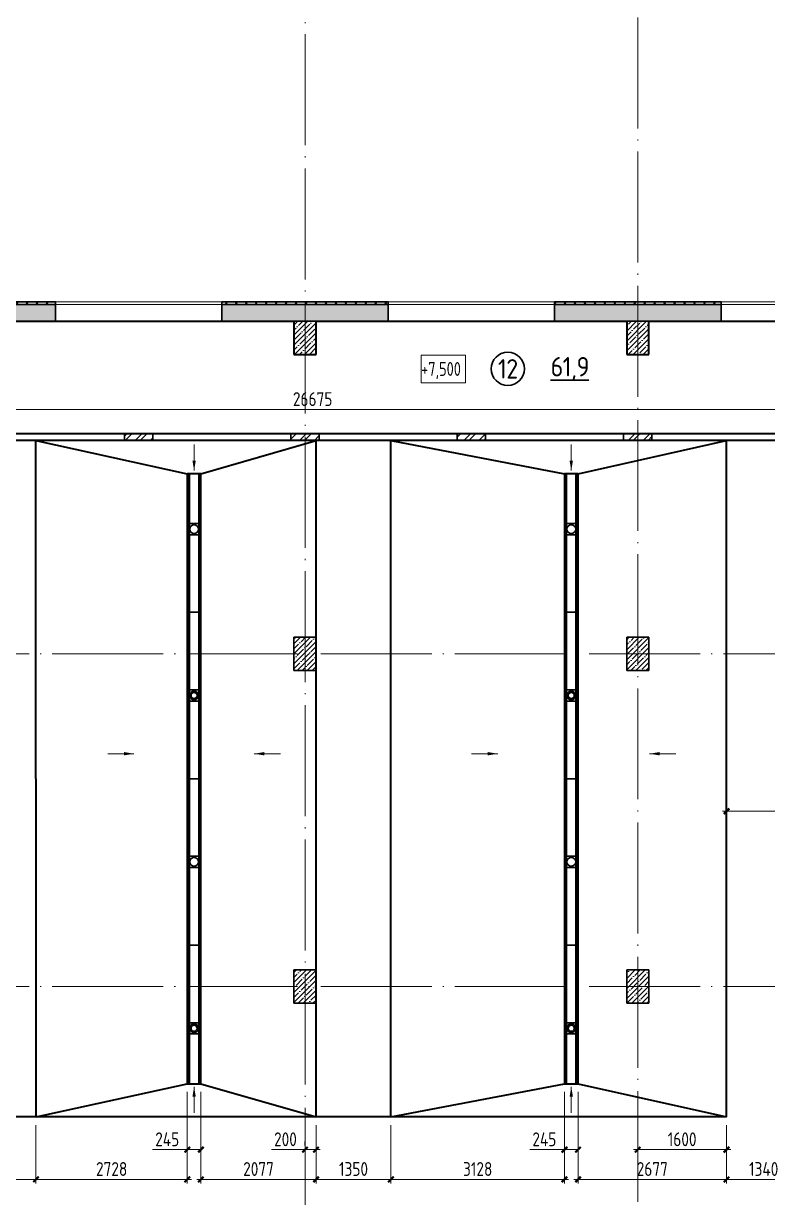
# Model space of a CAD drawing. Extents: x -965262 to 1142518, y -357520 to 71675.
# Drawn here: x 555230 to 568645, y -213158 to -191986 of the extents above; entities that cross this region are included whole.
import ezdxf

# ---------------------------------------------------------------- set-up
doc = ezdxf.new("R2010")
doc.units = 0
doc.header["$LTSCALE"] = 10
doc.linetypes.add('DOTE', pattern=[2.42, 2, -0.2, 0.02, -0.2])
doc.layers.get('0').update_dxf_attribs({"linetype": 'CONTINUOUS', "lineweight": 30})
doc.layers.get('Defpoints').update_dxf_attribs({"linetype": 'CONTINUOUS'})
for name, color, linetype, lineweight in [('DOTE', 7, 'DOTE', 9), ('ВК', 5, 'CONTINUOUS', 30), ('Лотки_трапы_выпуски', 5, 'CONTINUOUS', 30), ('полы', 3, 'CONTINUOUS', 35)]:
    doc.layers.add(name, color=color, linetype=linetype, lineweight=lineweight)
doc.styles.add('GOST 2.304', font='isocpeur.ttf', dxfattribs={"width": 0.75, "height": 250})
doc.styles.add('GOST-2.304_Type-B', font='isocpeur.ttf', dxfattribs={"width": 0.9})
doc.styles.add('ГОСТ 2м', font='isocpeur.ttf', dxfattribs={"width": 0.8, "height": 250})
doc.dimstyles.new('ГОСТ 2м', dxfattribs={"dimtxt": 250, "dimasz": 100, "dimexe": 75, "dimexo": 150, "dimgap": 62.5, "dimtad": 1, "dimdec": 0, "dimtxsty": 'ГОСТ 2м', "dimblk": 'ARCHTICK', "dimcen": 150, "dimdle": 75, "dimclrd": 256, "dimclre": 256, "dimclrt": 256, "dimadec": 0, "dimazin": 0, "dimtfac": 1, "dimtdec": 0, "dimtmove": 0, "dimatfit": 3, "dimldrblk": 'OBLIQUE', "dimfxl": 1, "dimlwd": 15, "dimlwe": 15, "dimarcsym": 0})
pattern_1 = [(45, (487763.99, -212475.13), (-89.80256, 89.80256), []), (45, (487853.79, -212475.13), (-89.80256, 89.80256), [158.75, -31.75, 0, -31.75])]
pattern_2 = [(135, (487763.99, -212475.13), (-89.80256, -89.80256), []), (225, (487763.99, -212475.13), (89.80256, -89.80256), [])]

# ---------------------------------------------------------------- blocks, each defined once
blk = doc.blocks.new('_ArchTick')
at = {"color": 0, "linetype": 'ByBlock', "lineweight": 0, "const_width": 0.4}
blk.add_lwpolyline([(-0.5, -0.5), (0.5, 0.5)], dxfattribs=at)
blk = doc.blocks.new('*D2016')
at = {"lineweight": 15, "transparency": 16777216}
for p, q in [((560306, -212295), (559701, -212295)), ((560306, -212145), (560306, -212220)), ((560581, -212295), (560306, -212295)), ((560506, -212145), (560506, -212220))]:
    blk.add_line(p, q, dxfattribs=at)
at = {"layer": 'Defpoints', "color": 0, "lineweight": 15, "transparency": 16777216}
for p in [(560306, -212295), (560306, -212295), (560506, -212295)]:
    blk.add_point(p, dxfattribs=at)
at = {"lineweight": 15, "transparency": 16777216, "xscale": 100, "yscale": 100, "zscale": 100, "rotation": 180}
blk.add_blockref('_ArchTick', (560306, -212295), dxfattribs=at)
at = {"lineweight": 15, "transparency": 16777216, "xscale": 100, "yscale": 100, "zscale": 100}
blk.add_blockref('_ArchTick', (560506, -212295), dxfattribs=at)
at = {"lineweight": 15, "transparency": 16777216, "insert": (559954, -212108), "char_height": 250, "attachment_point": 5, "style": 'ГОСТ 2м'}
blk.add_mtext('200', dxfattribs=at)
blk = doc.blocks.new('_Oblique')
at = {"color": 0, "linetype": 'ByBlock', "lineweight": -2}
blk.add_line((-0.5, -0.5), (0.5, 0.5), dxfattribs=at)
blk = doc.blocks.new('*D2017')
at = {"lineweight": 15, "transparency": 16777216}
for p, q in [((567906, -211855), (567906, -212370)), ((567981, -212295), (566231, -212295)), ((566306, -212145), (566306, -212220))]:
    blk.add_line(p, q, dxfattribs=at)
at = {"layer": 'Defpoints', "color": 0, "lineweight": 15, "transparency": 16777216}
for p in [(567906, -211705), (566306, -212295), (566306, -212295)]:
    blk.add_point(p, dxfattribs=at)
at = {"lineweight": 15, "transparency": 16777216, "xscale": 100, "yscale": 100, "zscale": 100, "rotation": 180}
blk.add_blockref('_ArchTick', (566306, -212295), dxfattribs=at)
at = {"lineweight": 15, "transparency": 16777216, "xscale": 100, "yscale": 100, "zscale": 100}
blk.add_blockref('_ArchTick', (567906, -212295), dxfattribs=at)
at = {"lineweight": 15, "transparency": 16777216, "insert": (567106, -212108), "char_height": 250, "attachment_point": 5, "style": 'ГОСТ 2м'}
blk.add_mtext('1600', dxfattribs=at)
blk = doc.blocks.new('*D2018')
at = {"lineweight": 15, "transparency": 16777216}
for p, q in [((567831, -206193), (572181, -206193)), ((567906, -206043), (567906, -206118)), ((572106, -206043), (572106, -206118))]:
    blk.add_line(p, q, dxfattribs=at)
at = {"layer": 'Defpoints', "color": 0, "lineweight": 15, "transparency": 16777216}
for p in [(567906, -206193), (572106, -206193), (572106, -206193)]:
    blk.add_point(p, dxfattribs=at)
at = {"lineweight": 15, "transparency": 16777216, "xscale": 100, "yscale": 100, "zscale": 100, "rotation": 180}
blk.add_blockref('_ArchTick', (567906, -206193), dxfattribs=at)
at = {"lineweight": 15, "transparency": 16777216, "xscale": 100, "yscale": 100, "zscale": 100}
blk.add_blockref('_ArchTick', (572106, -206193), dxfattribs=at)
at = {"lineweight": 15, "transparency": 16777216, "insert": (570006, -206005), "char_height": 250, "attachment_point": 5, "style": 'ГОСТ 2м'}
blk.add_mtext('4200', dxfattribs=at)
blk = doc.blocks.new('*D2028')
at = {"lineweight": 15, "transparency": 16777216}
for p, q in [((554106, -211855), (554106, -212907)), ((555456, -211855), (555456, -212907)), ((554031, -212832), (555531, -212832))]:
    blk.add_line(p, q, dxfattribs=at)
at = {"layer": 'Defpoints', "color": 0, "lineweight": 15, "transparency": 16777216}
for p in [(554106, -211705, 1451), (555456, -211705, 1451), (555456, -212832)]:
    blk.add_point(p, dxfattribs=at)
at = {"lineweight": 15, "transparency": 16777216, "xscale": 100, "yscale": 100, "zscale": 100, "rotation": 180}
blk.add_blockref('_ArchTick', (554106, -212832), dxfattribs=at)
at = {"lineweight": 15, "transparency": 16777216, "xscale": 100, "yscale": 100, "zscale": 100}
blk.add_blockref('_ArchTick', (555456, -212832), dxfattribs=at)
at = {"lineweight": 15, "transparency": 16777216, "insert": (554781, -212644), "char_height": 250, "attachment_point": 5, "style": 'ГОСТ 2м'}
blk.add_mtext('1350', dxfattribs=at)
blk = doc.blocks.new('*D2029')
at = {"lineweight": 15, "transparency": 16777216}
for p, q in [((558184, -211255), (558184, -212907)), ((555456, -211855), (555456, -212907)), ((555381, -212832), (558259, -212832))]:
    blk.add_line(p, q, dxfattribs=at)
at = {"layer": 'Defpoints', "color": 0, "lineweight": 15, "transparency": 16777216}
for p in [(558184, -211105, -30), (555456, -211705, 1451), (558184, -212832)]:
    blk.add_point(p, dxfattribs=at)
at = {"lineweight": 15, "transparency": 16777216, "xscale": 100, "yscale": 100, "zscale": 100, "rotation": 180}
blk.add_blockref('_ArchTick', (555456, -212832), dxfattribs=at)
at = {"lineweight": 15, "transparency": 16777216, "xscale": 100, "yscale": 100, "zscale": 100}
blk.add_blockref('_ArchTick', (558184, -212832), dxfattribs=at)
at = {"lineweight": 15, "transparency": 16777216, "insert": (556820, -212644), "char_height": 250, "attachment_point": 5, "style": 'ГОСТ 2м'}
blk.add_mtext('2728', dxfattribs=at)
blk = doc.blocks.new('*D2030')
at = {"lineweight": 15, "transparency": 16777216}
for p, q in [((558184, -211255), (558184, -212370)), ((558429, -211255), (558429, -212370)), ((558184, -212295), (557559, -212295)), ((558429, -212295), (558109, -212295))]:
    blk.add_line(p, q, dxfattribs=at)
at = {"layer": 'Defpoints', "color": 0, "lineweight": 15, "transparency": 16777216}
for p in [(558184, -211105, -30), (558429, -211105, -30), (558429, -212295)]:
    blk.add_point(p, dxfattribs=at)
at = {"lineweight": 15, "transparency": 16777216, "xscale": 100, "yscale": 100, "zscale": 100, "rotation": 180}
blk.add_blockref('_ArchTick', (558184, -212295), dxfattribs=at)
at = {"lineweight": 15, "transparency": 16777216, "xscale": 100, "yscale": 100, "zscale": 100}
blk.add_blockref('_ArchTick', (558429, -212295), dxfattribs=at)
at = {"lineweight": 15, "transparency": 16777216, "insert": (557822, -212108), "char_height": 250, "attachment_point": 5, "style": 'ГОСТ 2м'}
blk.add_mtext('245', dxfattribs=at)
blk = doc.blocks.new('*D2031')
at = {"lineweight": 15, "transparency": 16777216}
for p, q in [((558429, -211255), (558429, -212907)), ((560506, -211855), (560506, -212907)), ((558354, -212832), (560581, -212832))]:
    blk.add_line(p, q, dxfattribs=at)
at = {"layer": 'Defpoints', "color": 0, "lineweight": 15, "transparency": 16777216}
for p in [(558429, -211105, -30), (560506, -211705, 1451), (560506, -212832)]:
    blk.add_point(p, dxfattribs=at)
at = {"lineweight": 15, "transparency": 16777216, "xscale": 100, "yscale": 100, "zscale": 100, "rotation": 180}
blk.add_blockref('_ArchTick', (558429, -212832), dxfattribs=at)
at = {"lineweight": 15, "transparency": 16777216, "xscale": 100, "yscale": 100, "zscale": 100}
blk.add_blockref('_ArchTick', (560506, -212832), dxfattribs=at)
at = {"lineweight": 15, "transparency": 16777216, "insert": (559468, -212644), "char_height": 250, "attachment_point": 5, "style": 'ГОСТ 2м'}
blk.add_mtext('2077', dxfattribs=at)
blk = doc.blocks.new('*D2032')
at = {"lineweight": 15, "transparency": 16777216}
for p, q in [((560506, -211855), (560506, -212907)), ((561856, -211855), (561856, -212907)), ((560431, -212832), (561931, -212832))]:
    blk.add_line(p, q, dxfattribs=at)
at = {"layer": 'Defpoints', "color": 0, "lineweight": 15, "transparency": 16777216}
for p in [(560506, -211705, 1451), (561856, -211705, 1451), (561856, -212832)]:
    blk.add_point(p, dxfattribs=at)
at = {"lineweight": 15, "transparency": 16777216, "xscale": 100, "yscale": 100, "zscale": 100, "rotation": 180}
blk.add_blockref('_ArchTick', (560506, -212832), dxfattribs=at)
at = {"lineweight": 15, "transparency": 16777216, "xscale": 100, "yscale": 100, "zscale": 100}
blk.add_blockref('_ArchTick', (561856, -212832), dxfattribs=at)
at = {"lineweight": 15, "transparency": 16777216, "insert": (561181, -212644), "char_height": 250, "attachment_point": 5, "style": 'ГОСТ 2м'}
blk.add_mtext('1350', dxfattribs=at)
blk = doc.blocks.new('*D2033')
at = {"lineweight": 15, "transparency": 16777216}
for p, q in [((564984, -211255), (564984, -212907)), ((561856, -211855), (561856, -212907)), ((561781, -212832), (565059, -212832))]:
    blk.add_line(p, q, dxfattribs=at)
at = {"layer": 'Defpoints', "color": 0, "lineweight": 15, "transparency": 16777216}
for p in [(564984, -211105, -30), (561856, -211705, 1451), (564984, -212832)]:
    blk.add_point(p, dxfattribs=at)
at = {"lineweight": 15, "transparency": 16777216, "xscale": 100, "yscale": 100, "zscale": 100, "rotation": 180}
blk.add_blockref('_ArchTick', (561856, -212832), dxfattribs=at)
at = {"lineweight": 15, "transparency": 16777216, "xscale": 100, "yscale": 100, "zscale": 100}
blk.add_blockref('_ArchTick', (564984, -212832), dxfattribs=at)
at = {"lineweight": 15, "transparency": 16777216, "insert": (563420, -212644), "char_height": 250, "attachment_point": 5, "style": 'ГОСТ 2м'}
blk.add_mtext('3128', dxfattribs=at)
blk = doc.blocks.new('*D2034')
at = {"lineweight": 15, "transparency": 16777216}
for p, q in [((564984, -211255), (564984, -212370)), ((565229, -211255), (565229, -212370)), ((564984, -212295), (564359, -212295)), ((565229, -212295), (564909, -212295))]:
    blk.add_line(p, q, dxfattribs=at)
at = {"layer": 'Defpoints', "color": 0, "lineweight": 15, "transparency": 16777216}
for p in [(564984, -211105, -30), (565229, -211105, -30), (565229, -212295)]:
    blk.add_point(p, dxfattribs=at)
at = {"lineweight": 15, "transparency": 16777216, "xscale": 100, "yscale": 100, "zscale": 100, "rotation": 180}
blk.add_blockref('_ArchTick', (564984, -212295), dxfattribs=at)
at = {"lineweight": 15, "transparency": 16777216, "xscale": 100, "yscale": 100, "zscale": 100}
blk.add_blockref('_ArchTick', (565229, -212295), dxfattribs=at)
at = {"lineweight": 15, "transparency": 16777216, "insert": (564622, -212108), "char_height": 250, "attachment_point": 5, "style": 'ГОСТ 2м'}
blk.add_mtext('245', dxfattribs=at)
blk = doc.blocks.new('*D2035')
at = {"lineweight": 15, "transparency": 16777216}
for p, q in [((565229, -211255), (565229, -212907)), ((567906, -211855), (567906, -212907)), ((565154, -212832), (567981, -212832))]:
    blk.add_line(p, q, dxfattribs=at)
at = {"layer": 'Defpoints', "color": 0, "lineweight": 15, "transparency": 16777216}
for p in [(565229, -211105, -30), (567906, -211705, 1451), (567906, -212832)]:
    blk.add_point(p, dxfattribs=at)
at = {"lineweight": 15, "transparency": 16777216, "xscale": 100, "yscale": 100, "zscale": 100, "rotation": 180}
blk.add_blockref('_ArchTick', (565229, -212832), dxfattribs=at)
at = {"lineweight": 15, "transparency": 16777216, "xscale": 100, "yscale": 100, "zscale": 100}
blk.add_blockref('_ArchTick', (567906, -212832), dxfattribs=at)
at = {"lineweight": 15, "transparency": 16777216, "insert": (566568, -212644), "char_height": 250, "attachment_point": 5, "style": 'ГОСТ 2м'}
blk.add_mtext('2677', dxfattribs=at)
blk = doc.blocks.new('*D2036')
at = {"lineweight": 15, "transparency": 16777216}
for p, q in [((567906, -211855), (567906, -212907)), ((569246, -212845), (569246, -212757)), ((567831, -212832), (569321, -212832))]:
    blk.add_line(p, q, dxfattribs=at)
at = {"layer": 'Defpoints', "color": 0, "lineweight": 15, "transparency": 16777216}
for p in [(567906, -211705, 1451), (569246, -212832), (569246, -212995, 1451)]:
    blk.add_point(p, dxfattribs=at)
at = {"lineweight": 15, "transparency": 16777216, "xscale": 100, "yscale": 100, "zscale": 100, "rotation": 180}
blk.add_blockref('_ArchTick', (567906, -212832), dxfattribs=at)
at = {"lineweight": 15, "transparency": 16777216, "xscale": 100, "yscale": 100, "zscale": 100}
blk.add_blockref('_ArchTick', (569246, -212832), dxfattribs=at)
at = {"lineweight": 15, "transparency": 16777216, "insert": (568576, -212644), "char_height": 250, "attachment_point": 5, "style": 'ГОСТ 2м'}
blk.add_mtext('1340', dxfattribs=at)
blk = doc.blocks.new('*D2043')
at = {"lineweight": 15, "transparency": 16777216}
for p, q in [((547106, -197505), (547106, -199022)), ((573781, -197506), (573781, -199022)), ((547031, -198947), (573856, -198947))]:
    blk.add_line(p, q, dxfattribs=at)
at = {"layer": 'Defpoints', "color": 0, "lineweight": 15, "transparency": 16777216}
for p in [(547106, -197355, 1451), (573781, -197356, 1421), (573781, -198947)]:
    blk.add_point(p, dxfattribs=at)
at = {"lineweight": 15, "transparency": 16777216, "xscale": 100, "yscale": 100, "zscale": 100, "rotation": 180}
blk.add_blockref('_ArchTick', (547106, -198947), dxfattribs=at)
at = {"lineweight": 15, "transparency": 16777216, "xscale": 100, "yscale": 100, "zscale": 100}
blk.add_blockref('_ArchTick', (573781, -198947), dxfattribs=at)
at = {"lineweight": 15, "transparency": 16777216, "insert": (560444, -198760), "char_height": 250, "attachment_point": 5, "style": 'ГОСТ 2м'}
blk.add_mtext('26675', dxfattribs=at)

msp = doc.modelspace()

# ---------------------------------------------------------------- hatches: boundary and pattern name
at = {"lineweight": 15}
h = msp.add_hatch(dxfattribs=at)
h.set_pattern_fill('ANSI35', scale=40)
h.set_pattern_definition([(45, (574911.69, -197185.92), (-179.6051, 179.6051), []), (45, (575091.3, -197185.92), (-179.6051, 179.6051), [317.5, -63.5, 0, -63.5])])
h.paths.add_polyline_path([(576255.6, -197055.1), (573806.7, -197055.1), (573806.7, -197355.1), (576255.6, -197355.1)])
h.paths.add_polyline_path([(549806.7, -197055.1), (546806.7, -197055.1), (546806.7, -197355.1), (549806.7, -197355.1)])
h.paths.add_polyline_path([(555806.7, -197055.1), (552806.7, -197055.1), (552806.7, -197355.1), (555806.7, -197355.1)])
h.paths.add_polyline_path([(561806.7, -197055.1), (558806.7, -197055.1), (558806.7, -197355.1), (561806.7, -197355.1)])
h.paths.add_polyline_path([(567806.7, -197055.1), (564806.7, -197055.1), (564806.7, -197355.1), (567806.7, -197355.1)])
h.paths.add_polyline_path([(576255.6, -197055.1), (570806.7, -197055.1), (570806.7, -197355.1), (576255.6, -197355.1)])
h.paths.add_polyline_path([(578306.5, -197055.1), (577455.6, -197055.1), (577455.6, -197355.1), (578306.5, -197355.1)])
h.paths.add_polyline_path([(578306.5, -221455.1), (578306.5, -221355.1), (578006.5, -221355.1), (578006.5, -221355.1), (577606.5, -221355.1), (576806.5, -221355.1), (576806.5, -221655.1), (578306.5, -221655.1)])
h.paths.add_polyline_path([(573806.5, -221355.1), (573806.5, -221705.1), (570806.5, -221705.1), (570806.5, -221355.1)])
h.paths.add_polyline_path([(567806.5, -221355.1), (566506.5, -221355.1), (566506.5, -221355.1), (566106.5, -221355.1), (564806.5, -221355.1), (564806.5, -221655.1), (567806.5, -221655.1)])
h.paths.add_polyline_path([(561806.5, -221355.1), (560506.5, -221355.1), (560506.5, -221355.1), (560106.5, -221355.1), (558806.5, -221355.1), (558806.5, -221655.1), (561806.5, -221655.1)])
h.paths.add_polyline_path([(555806.5, -221355.1), (554506.5, -221355.1), (554506.5, -221355.1), (554106.5, -221355.1), (552806.5, -221355.1), (552806.5, -221655.1), (555806.5, -221655.1)])
h.paths.add_polyline_path([(549806.5, -221355.1), (548506.5, -221355.1), (548506.5, -221355.1), (548106.5, -221355.1), (546806.5, -221355.1), (546806.5, -221655.1), (549806.5, -221655.1)])
h.paths.add_polyline_path([(543806.5, -221355.1), (543006.5, -221355.1), (543006.5, -221355.1), (542606.5, -221355.1), (542306.5, -221539), (542306.5, -221655.1), (543806.5, -221655.1)])
h.paths.add_polyline_path([(542606.5, -211005.1), (542306.5, -211005.1), (542306.5, -211930.1), (542606.5, -211930.1), (542606.5, -211930.1)])
h.paths.add_polyline_path([(542606.5, -208155.1), (542306.5, -208155.1), (542306.5, -209805.1), (542606.5, -209805.1)])
h.paths.add_polyline_path([(542606.5, -206955.1), (542256.5, -206955.1), (542256.5, -205305.1), (542606.5, -205305.1)])
h.paths.add_polyline_path([(542606.5, -202455.1), (542306.5, -202455.1), (542306.5, -204105.1), (542606.5, -204105.1)])
h.paths.add_polyline_path([(542606.5, -199605.1), (542306.5, -199605.1), (542306.5, -201255.1), (542606.5, -201255.1)])
h.paths.add_polyline_path([(542306.5, -206955.1), (542256.5, -206955.1), (542256.5, -205305.1), (542306.5, -205305.1)])
h.paths.add_polyline_path([(542606.5, -221355.1), (542306.5, -221539), (542306.5, -219854.9), (542606.5, -219854.9)])
h.paths.add_polyline_path([(542306.5, -216854.9), (542306.5, -214930.1), (542606.5, -214930.1), (542606.5, -216854.9)])
h.paths.add_polyline_path([(542306.5, -198405.1), (542306.5, -197055.1), (543806.7, -197055.1), (543806.7, -197355.1), (542606.5, -197356), (542606.5, -198405.1)])
h.paths.add_polyline_path([(570806.5, -221655.1), (573806.5, -221655.1), (573806.5, -221705.1), (570806.5, -221705.1)])
h = msp.add_hatch(dxfattribs=at)
h.set_pattern_fill('ANSI37', scale=40, angle=90)
h.set_pattern_definition(pattern_2)
h.paths.add_polyline_path([(552806.7, -197005.1), (552806.7, -197055.1), (555806.7, -197055.1), (555806.7, -197005.1)])
h = msp.add_hatch(dxfattribs=at)
h.set_pattern_fill('ANSI37', scale=40, angle=90)
h.set_pattern_definition(pattern_2)
h.paths.add_polyline_path([(558806.7, -197005.1), (558806.7, -197055.1), (561806.7, -197055.1), (561806.7, -197005.1)])
h = msp.add_hatch(dxfattribs=at)
h.set_pattern_fill('ANSI37', scale=40, angle=90)
h.set_pattern_definition(pattern_2)
h.paths.add_polyline_path([(567806.7, -197055.1), (567806.7, -197005.1), (564806.7, -197005.1), (564806.7, -197055.1)])
h = msp.add_hatch(dxfattribs=at)
h.set_pattern_fill('ANSI32', scale=20)
h.set_pattern_definition([(45, (1288949.53, -215134.9), (-134.70384, 134.70384), []), (45, (1289039.33, -215134.9), (-134.70384, 134.70384), [])])
h.paths.add_polyline_path([(548506.5, -211145.1), (547106, -211145.1), (547106, -211015.1), (546986, -211015.1), (546986, -211145.1), (542606.5, -211145.1), (542606.5, -211265.1), (548256.5, -211265.1), (548256.5, -211525.1), (548506.5, -211525.1)], flags=17)
h.paths.add_polyline_path([(548506.5, -211145.1), (547106.5, -211145.1), (547106.5, -211015.1), (546986.5, -211015.1), (546986.5, -211145.1), (542606.5, -211145.1), (542606.5, -211265.1), (548256.5, -211265.1), (548256.5, -211525.1), (548506.5, -211525.1)], flags=16)
h.paths.add_polyline_path([(569496.5, -207755.1), (569366.5, -207755.1), (569366.5, -207885.1), (569496.5, -207885.1)], flags=17)
h.paths.add_polyline_path([(569496.5, -207755.1), (569366.5, -207755.1), (569366.5, -207885.1), (569496.5, -207885.1)], flags=16)
h.paths.add_polyline_path([(573826.5, -218835.1), (573706.5, -218835.1), (573706.5, -219125.1), (573826.5, -219125.1)], flags=17)
h.paths.add_polyline_path([(543006.5, -203175.1), (543006.5, -203055.1), (545556, -203055.2), (545556, -203175.1), (545426, -203175.1), (545426, -204225.1), (545306, -204225.1), (545306.1, -203175.1), (543006.5, -203175.1)])
h.paths.add_polyline_path([(546986, -203305.2), (546986, -203175.1), (546466, -203175.1), (546466, -203055.1), (546986, -203055.1), (546986, -199255.1), (547106, -199257.7), (547106, -199385.1), (547236, -199385.1), (547236, -199505.1), (547106, -199505.1), (547106, -203305.2), (546986, -203305.2)])
h.paths.add_polyline_path([(546986, -204225.1), (546986, -203845.2), (547106, -203845.2), (547106, -204225.1)])
h.paths.add_polyline_path([(546986, -205514.9), (546986, -205135.1), (547106, -205135.1), (547106, -205514.9), (546986, -205514.9)])
h.paths.add_polyline_path([(542606.5, -206305.1), (542606.5, -206185.2), (545306, -206185.2), (545306, -205135.1), (545426, -205135.1), (545426, -206185), (545556, -206185.1), (545556, -206305.1), (542606.5, -206305.1)])
h.paths.add_polyline_path([(546986.1, -206435.1), (546986, -206305.1), (546466.3, -206305.1), (546466.3, -206185.1), (546986, -206185.1), (546986, -206054.9), (547106, -206054.9), (547106, -206435.1), (546986, -206435.1)])
h.paths.add_polyline_path([(546856, -208915), (546856, -208535), (547106, -208535), (547106, -208915)])
h.paths.add_polyline_path([(542606.5, -211265.1), (542606.5, -211145.1), (546986.9, -211145.1), (546986.9, -211015.1), (547106, -211014.8), (547107, -211145.1), (548506.5, -211145.1), (548506.5, -211525.1), (548256.5, -211525.1), (548256.5, -211265.1), (542606.5, -211265.1)])
h.paths.add_polyline_path([(543006, -215255.1), (543006.5, -215135.1), (548106.5, -215135.1), (548106.5, -215255.1), (543006.5, -215255.1)])
h.paths.add_polyline_path([(548256.5, -215055.1), (548256.5, -214535.1), (548506.5, -214535.1), (548506.5, -215055.1)])
h.paths.add_polyline_path([(546986, -198055.1), (546986, -197355.1), (547106, -197355.1), (547106, -198055.1)])
h.paths.add_polyline_path([(548146, -199505.1), (548146, -199385.1), (548561.5, -199385.1), (548561.5, -199505.1)])
h.paths.add_polyline_path([(551051.5, -199505.1), (551051.5, -199385.1), (551558.9, -199385.1), (551561.4, -199505.1)])
h.paths.add_polyline_path([(554051.5, -199505.1), (554051.5, -199385.1), (554561.4, -199385.1), (554561.4, -199505.1)])
h.paths.add_polyline_path([(557051.5, -199505.1), (557051.5, -199385.1), (557561.4, -199385.1), (557561.4, -199505.1)])
h.paths.add_polyline_path([(560051.5, -199505.1), (560051.5, -199385.1), (560561.4, -199385.1), (560561.4, -199505.1)])
h.paths.add_polyline_path([(563051.5, -199505.1), (563051.5, -199385.1), (563561.4, -199385.1), (563561.4, -199505.1)])
h.paths.add_polyline_path([(566051.5, -199505.1), (566051.5, -199385.1), (566561.4, -199385.1), (566561.4, -199505.1)])
h.paths.add_polyline_path([(569116.5, -199505.1), (569116.5, -199385.1), (569496.5, -199385.1), (569496.5, -199505.1), (569366.5, -199505.1), (569366.5, -199765.1), (569246.5, -199765.1), (569246.5, -199505.1)])
h.paths.add_polyline_path([(572051.5, -199505.1), (572051.5, -199385.1), (572561.4, -199385.1), (572561.4, -199505.1)])
h.paths.add_polyline_path([(575116.5, -199505.1), (575116.5, -199385.1), (578306.5, -199385.1), (578306.5, -199505.1)])
h.paths.add_polyline_path([(569246.5, -202260.1), (569246.5, -201880.1), (569496.5, -201880.1), (569496.5, -202260.1)])
h.paths.add_polyline_path([(569246.5, -204755.1), (569246.5, -204375.1), (569496.5, -204375.1), (569496.5, -204755.1)])
h.paths.add_polyline_path([(569246.5, -208135.1), (569246.5, -207755.1), (569496.5, -207755.1), (569496.5, -208005.1), (569366.5, -208005.1), (569366.5, -208135.1)])
h.paths.add_polyline_path([(570546.5, -208005.1), (570546.5, -207885.1), (570926.5, -207885.1), (570926.5, -208005.1)])
h.paths.add_polyline_path([(571976.5, -208005.1), (571976.5, -207885.1), (572226.5, -207885.1), (572226.5, -209055.1), (572106.5, -209055.1), (572106.5, -208005.1)])
h.paths.add_polyline_path([(572506.5, -209655.1), (572506.5, -209535.1), (577606.5, -209535.1), (577606.5, -209655.1)])
h.paths.add_polyline_path([(578006.5, -209655.1), (578006.5, -209535.1), (578306.5, -209535.1), (578306.5, -209655.1)])
h.paths.add_polyline_path([(571976.5, -212995.1), (571976.5, -212875.1), (572106.5, -212875.1), (572106.5, -211720.1), (572226.5, -211720.1), (572226.5, -212875.1), (578306.5, -212875.1), (578306.5, -212995.1)])
h.paths.add_polyline_path([(572106.5, -210810.1), (572106.5, -209655.1), (572226.5, -209655.1), (572226.5, -210810.1)])
h.paths.add_polyline_path([(569246.5, -210630.1), (569246.5, -210250.1), (569496.5, -210250.1), (569496.5, -210630.1)])
h.paths.add_polyline_path([(569246.5, -212995.1), (569246.5, -212745.1), (569366.5, -212745.1), (569366.5, -212875.1), (571066.5, -212875.1), (571066.5, -212995.1)])
h.paths.add_polyline_path([(578006.5, -215175.1), (578006.5, -215055.1), (578306.5, -215055.1), (578306.5, -215175.1), (578006.5, -215175.1)])
h.paths.add_polyline_path([(578006.5, -215655.1), (578006.5, -215535.1), (578306.5, -215535.1), (578306.5, -215655.1), (578006.5, -215655.1)])
h.paths.add_polyline_path([(573706.5, -219125.1), (573706.5, -215815.1), (576406.5, -215815.1), (576406.5, -217035.1), (578306.5, -217035.1), (578306.5, -217155.1), (576286.5, -217155.1), (576286.5, -215935.1), (573826.5, -215935.1), (573826.5, -219125.1)])
h.paths.add_polyline_path([(571726.1, -220285.1), (571726, -220165.1), (573706.5, -220165.1), (573706.5, -220035.1), (573826.5, -220035.1), (573826.5, -220285.1), (571726, -220285.1)])
h.paths.add_polyline_path([(571606.1, -221355.1), (571606.1, -220545.1), (571726.1, -220545.1), (571726.1, -221355.1)])
h.paths.add_polyline_path([(546986.9, -211145.1), (546986.5, -211145.1), (546986.5, -211015.1), (546986.9, -211015.1)], flags=16)
h.paths.add_polyline_path([(547107, -211145.1), (547106.5, -211145.1), (547106.5, -211015.1), (547107, -211015.1)], flags=16)
h.paths.add_polyline_path([(573826.5, -218835.1), (573706.5, -218835.1), (573706.5, -218825.1), (573826.5, -218825.1)], flags=17)
h = msp.add_hatch(dxfattribs=at)
h.set_pattern_fill('ANSI35', scale=20, style=0)
h.set_pattern_definition(pattern_1)
h.paths.add_polyline_path([(560506.5, -197355.1), (560106.5, -197355.1), (560106.5, -197955.1), (560506.5, -197955.1)])
h = msp.add_hatch(dxfattribs=at)
h.set_pattern_fill('ANSI35', scale=20, style=0)
h.set_pattern_definition(pattern_1)
h.paths.add_polyline_path([(566506.5, -197355.1), (566106.5, -197355.1), (566106.5, -197955.1), (566506.5, -197955.1)])
h = msp.add_hatch(dxfattribs=at)
h.set_pattern_fill('ANSI35', scale=20, style=0)
h.set_pattern_definition(pattern_1)
h.paths.add_polyline_path([(560506.5, -203055.1), (560106.5, -203055.1), (560106.5, -203655.1), (560506.5, -203655.1)])
h = msp.add_hatch(dxfattribs=at)
h.set_pattern_fill('ANSI35', scale=20, style=0)
h.set_pattern_definition(pattern_1)
h.paths.add_polyline_path([(566506.5, -203055.1), (566106.5, -203055.1), (566106.5, -203655.1), (566506.5, -203655.1)])
h = msp.add_hatch(dxfattribs=at)
h.set_pattern_fill('ANSI35', scale=20, style=0)
h.set_pattern_definition(pattern_1)
h.paths.add_polyline_path([(560506.5, -209055.1), (560106.5, -209055.1), (560106.5, -209655.1), (560506.5, -209655.1)])
h = msp.add_hatch(dxfattribs=at)
h.set_pattern_fill('ANSI35', scale=20, style=0)
h.set_pattern_definition(pattern_1)
h.paths.add_polyline_path([(566506.5, -209055.1), (566106.5, -209055.1), (566106.5, -209655.1), (566506.5, -209655.1)])

# ---------------------------------------------------------------- linework, layer by layer
at = {"color": 7}
for p, q in [((555806.7, -197005.1, 11223.1), (552806.7, -197005.1, 11223.1)), ((555806.7, -197055.1, 11223.1), (552806.7, -197055.1, 11223.1)), ((555806.7, -197355.1, 11223.1), (555806.7, -197005.1, 11223.1)), ((558806.7, -197005.1, 11223.1), (558806.7, -197355.1, 11223.1)), ((561806.7, -197005.1, 11223.1), (558806.7, -197005.1, 11223.1)), ((561806.7, -197055.1, 11223.1), (558806.7, -197055.1, 11223.1)), ((561806.7, -197355.1, 11223.1), (561806.7, -197005.1, 11223.1)), ((564806.7, -197005.1, 11223.1), (564806.7, -197355.1, 11223.1)), ((567806.7, -197005.1, 11223.1), (564806.7, -197005.1, 11223.1)), ((567806.7, -197055.1, 11223.1), (564806.7, -197055.1, 11223.1)), ((567806.7, -197355.1, 11223.1), (567806.7, -197005.1, 11223.1)), ((552806.7, -197355.1, 11223.1), (555806.7, -197355.1, 11223.1)), ((558806.7, -197355.1, 11223.1), (561806.7, -197355.1, 11223.1)), ((560506.5, -197355.1, 11253.1), (560106.5, -197355.1, 11253.1)), ((564806.7, -197355.1, 11223.1), (567806.7, -197355.1, 11223.1)), ((557051.5, -199505.1, 11253.1), (557051.5, -199385.1, 11253.1)), ((557051.5, -199385.1, 11253.1), (557561.4, -199385.1, 11253.1)), ((557561.4, -199385.1, 11253.1), (557561.4, -199505.1, 11253.1)), ((560051.5, -199505.1, 11253.1), (560051.5, -199385.1, 11253.1)), ((560051.5, -199385.1, 11253.1), (560561.4, -199385.1, 11253.1)), ((560561.4, -199385.1, 11253.1), (560561.4, -199505.1, 11253.1)), ((563051.5, -199385.1, 11253.1), (563561.4, -199385.1, 11253.1)), ((563051.5, -199505.1, 11253.1), (563051.5, -199385.1, 11253.1)), ((563561.4, -199385.1, 11253.1), (563561.4, -199505.1, 11253.1)), ((566051.5, -199385.1, 11253.1), (566561.4, -199385.1, 11253.1)), ((566051.5, -199505.1, 11253.1), (566051.5, -199385.1, 11253.1)), ((566561.4, -199385.1, 11253.1), (566561.4, -199505.1, 11253.1)), ((557051.5, -199505.1, 11253.1), (557051.5, -199505.1, 11253.1)), ((557561.4, -199505.1, 11253.1), (557051.5, -199505.1, 11253.1)), ((560561.4, -199505.1, 11253.1), (560051.5, -199505.1, 11253.1)), ((560051.5, -199505.1, 11253.1), (560051.5, -199505.1, 11253.1)), ((563051.5, -199505.1, 11253.1), (563051.5, -199505.1, 11253.1)), ((563561.4, -199505.1, 11253.1), (563051.5, -199505.1, 11253.1)), ((566051.5, -199505.1, 11253.1), (566051.5, -199505.1, 11253.1)), ((566561.4, -199505.1, 11253.1), (566051.5, -199505.1, 11253.1))]:
    msp.add_line(p, q, dxfattribs=at)
at = {"color": 7, "lineweight": 15}
for p, q in [((558806.7, -197005.1, 11223.1), (555806.7, -197005.1, 11223.1)), ((558806.7, -197055.1, 11223.1), (555806.7, -197055.1, 11223.1)), ((564806.7, -197005.1, 11223.1), (561806.7, -197005.1, 11223.1)), ((564806.7, -197055.1, 11223.1), (561806.7, -197055.1, 11223.1)), ((570806.7, -197005.1, 11223.1), (567806.7, -197005.1, 11223.1)), ((570806.7, -197055.1, 11223.1), (567806.7, -197055.1, 11223.1)), ((558806.7, -197355.1, 11223.1), (555806.7, -197355.1, 11223.1)), ((564806.7, -197355.1, 11223.1), (561806.7, -197355.1, 11223.1)), ((568566.1, -197355.1, 11253.1), (566506.1, -197355.1, 11253.1)), ((570806.7, -197355.1, 11223.1), (567806.7, -197355.1, 11223.1)), ((562401.1, -197967.4, 14512.9), (563201.1, -197967.4, 14512.9)), ((562401.1, -198467.4, 14512.9), (562401.1, -197967.4, 14512.9)), ((563201.1, -197967.4, 14512.9), (563201.1, -198467.4, 14512.9)), ((563201.1, -198467.4, 14512.9), (562401.1, -198467.4, 14512.9)), ((554561.4, -199385.1, 11253.1), (557051.5, -199385.1, 11253.1)), ((557561.4, -199385.1, 11253.1), (560051.5, -199385.1, 11253.1)), ((560561.4, -199385.1, 11253.1), (563051.5, -199385.1, 11253.1)), ((563561.4, -199385.1, 11253.1), (566051.5, -199385.1, 11253.1)), ((566561.4, -199385.1, 11253.1), (569116.5, -199385.1, 11253.1)), ((554561.4, -199505.1, 11253.1), (557051.5, -199505.1, 11253.1)), ((557561.4, -199505.1, 11253.1), (560051.5, -199505.1, 11253.1)), ((560561.4, -199505.1, 11253.1), (563051.5, -199505.1, 11253.1)), ((563561.4, -199505.1, 11253.1), (566051.5, -199505.1, 11253.1)), ((566561.4, -199505.1, 11253.1), (569116.5, -199505.1, 11253.1))]:
    msp.add_line(p, q, dxfattribs=at)
at = {"color": 7, "lineweight": 30}
for p, q in [((560106.5, -197355.1, 11253.1), (560106.5, -197955.1, 11253.1)), ((560506.5, -197955.1, 11253.1), (560506.5, -197355.1, 11253.1)), ((566106.5, -197355.1, 11253.1), (566106.5, -197955.1, 11253.1)), ((566506.5, -197355.1, 11253.1), (566106.5, -197355.1, 11253.1)), ((566506.5, -197955.1, 11253.1), (566506.5, -197355.1, 11253.1)), ((560106.5, -197955.1, 11253.1), (560506.5, -197955.1, 11253.1)), ((566106.5, -197955.1, 11253.1), (566506.5, -197955.1, 11253.1)), ((560106.5, -203055.1, 11253.1), (560106.5, -203655.1, 11253.1)), ((560506.5, -203055.1, 11253.1), (560106.5, -203055.1, 11253.1)), ((560506.5, -203655.1, 11253.1), (560506.5, -203055.1, 11253.1)), ((566106.5, -203055.1, 11253.1), (566106.5, -203655.1, 11253.1)), ((566506.5, -203055.1, 11253.1), (566106.5, -203055.1, 11253.1)), ((566506.5, -203655.1, 11253.1), (566506.5, -203055.1, 11253.1)), ((560106.5, -203655.1, 11253.1), (560506.5, -203655.1, 11253.1)), ((566106.5, -203655.1, 11253.1), (566506.5, -203655.1, 11253.1)), ((560106.5, -209055.1, 11253.1), (560106.5, -209655.1, 11253.1)), ((560506.5, -209055.1, 11253.1), (560106.5, -209055.1, 11253.1)), ((560506.5, -209655.1, 11253.1), (560506.5, -209055.1, 11253.1)), ((566106.5, -209055.1, 11253.1), (566106.5, -209655.1, 11253.1)), ((566506.5, -209055.1, 11253.1), (566106.5, -209055.1, 11253.1)), ((566506.5, -209655.1, 11253.1), (566506.5, -209055.1, 11253.1)), ((560106.5, -209655.1, 11253.1), (560506.5, -209655.1, 11253.1)), ((566106.5, -209655.1, 11253.1), (566506.5, -209655.1, 11253.1))]:
    msp.add_line(p, q, dxfattribs=at)
at = {"color": 7, "lineweight": 0}
msp.add_line((565981.5, -197355.1, 11253.1), (566181.5, -197355.1, 11253.1), dxfattribs=at)
at = {"color": 7}
msp.add_circle((563962.6, -198214.2, 9444.6), 300, dxfattribs=at)
at = {"layer": 'DOTE', "color": 7, "ltscale": 100, "extrusion": (0, -1, 0)}
for p, q in [((566306.5, -184617.3, 9801.8), (566306.5, -223305.4, 9801.8)), ((560306.5, -184921.6, 9801.8), (560306.5, -223305.4, 9801.8))]:
    msp.add_line(p, q, dxfattribs=at)
at = {"layer": 'DOTE', "color": 7, "ltscale": 100}
for p, q in [((579530.1, -197355.1, 9801.8), (540558.2, -197355.1, 9801.8)), ((579530.1, -203355.1, 9801.8), (540558.2, -203355.1, 9801.8)), ((579530.1, -209355.1, 9801.8), (540558.2, -209355.1, 9801.8))]:
    msp.add_line(p, q, dxfattribs=at)
at = {"layer": 'ВК', "ltscale": 100}
for p, q in [((558206.9, -201005.1, 9771.8), (558206.9, -201205.1, 9771.8)), ((558206.9, -201005.1, 9771.8), (558406.9, -201005.1, 9771.8)), ((558406.9, -201005.1, 9771.8), (558406.9, -201205.1, 9771.8)), ((565006.9, -201005.1, 9771.8), (565006.9, -201205.1, 9771.8)), ((565006.9, -201005.1, 9771.8), (565206.9, -201005.1, 9771.8)), ((565206.9, -201005.1, 9771.8), (565206.9, -201205.1, 9771.8)), ((558206.9, -201205.1, 9771.8), (558406.9, -201205.1, 9771.8)), ((565006.9, -201205.1, 9771.8), (565206.9, -201205.1, 9771.8)), ((558206.9, -204005.1, 9771.8), (558206.9, -204205.1, 9771.8)), ((558206.9, -204005.1, 9771.8), (558406.9, -204005.1, 9771.8)), ((558406.9, -204005.1, 9771.8), (558406.9, -204205.1, 9771.8)), ((565006.9, -204005.1, 9771.8), (565006.9, -204205.1, 9771.8)), ((565006.9, -204005.1, 9771.8), (565206.9, -204005.1, 9771.8)), ((565206.9, -204005.1, 9771.8), (565206.9, -204205.1, 9771.8)), ((558206.9, -204205.1, 9771.8), (558406.9, -204205.1, 9771.8)), ((565006.9, -204205.1, 9771.8), (565206.9, -204205.1, 9771.8)), ((558206.9, -207005.1, 9771.8), (558206.9, -207205.1, 9771.8)), ((558206.9, -207005.1, 9771.8), (558406.9, -207005.1, 9771.8)), ((558406.9, -207005.1, 9771.8), (558406.9, -207205.1, 9771.8)), ((565006.9, -207005.1, 9771.8), (565006.9, -207205.1, 9771.8)), ((565006.9, -207005.1, 9771.8), (565206.9, -207005.1, 9771.8)), ((565206.9, -207005.1, 9771.8), (565206.9, -207205.1, 9771.8)), ((558206.9, -207205.1, 9771.8), (558406.9, -207205.1, 9771.8)), ((565006.9, -207205.1, 9771.8), (565206.9, -207205.1, 9771.8)), ((558206.9, -210005.1, 9771.8), (558206.9, -210205.1, 9771.8)), ((558206.9, -210005.1, 9771.8), (558406.9, -210005.1, 9771.8)), ((558406.9, -210005.1, 9771.8), (558406.9, -210205.1, 9771.8)), ((565006.9, -210005.1, 9771.8), (565006.9, -210205.1, 9771.8)), ((565006.9, -210005.1, 9771.8), (565206.9, -210005.1, 9771.8)), ((565206.9, -210005.1, 9771.8), (565206.9, -210205.1, 9771.8)), ((558206.9, -210205.1, 9771.8), (558406.9, -210205.1, 9771.8)), ((565006.9, -210205.1, 9771.8), (565206.9, -210205.1, 9771.8))]:
    msp.add_line(p, q, dxfattribs=at)
at = {"layer": 'Лотки_трапы_выпуски', "color": 5}
for p, q in [((558429.4, -200105.1, 9771.8), (558184.4, -200105.1, 9771.8)), ((558184.4, -211105.1, 9771.8), (558184.4, -200105.1, 9771.8)), ((558204.4, -200105.1, 9771.8), (558204.4, -211105.1, 9771.8)), ((558221.9, -200105.1, 9771.8), (558221.9, -211105.1, 9771.8)), ((558391.9, -200105.1, 9771.8), (558391.9, -211105.1, 9771.8)), ((558409.4, -211105.1, 9771.8), (558409.4, -200105.1, 9771.8)), ((558429.4, -211105.1, 9771.8), (558429.4, -200105.1, 9771.8)), ((565229.4, -200105.1, 9771.8), (564984.4, -200105.1, 9771.8)), ((564984.4, -211105.1, 9771.8), (564984.4, -200105.1, 9771.8)), ((565004.4, -200105.1, 9771.8), (565004.4, -211105.1, 9771.8)), ((565021.9, -200105.1, 9771.8), (565021.9, -211105.1, 9771.8)), ((565191.9, -200105.1, 9771.8), (565191.9, -211105.1, 9771.8)), ((565209.4, -211105.1, 9771.8), (565209.4, -200105.1, 9771.8)), ((565229.4, -211105.1, 9771.8), (565229.4, -200105.1, 9771.8)), ((558184.4, -202605.1, 9771.8), (558429.4, -202605.1, 9771.8)), ((564984.4, -202605.1, 9771.8), (565229.4, -202605.1, 9771.8)), ((558184.4, -205605.1, 9771.8), (558429.4, -205605.1, 9771.8)), ((564984.4, -205605.1, 9771.8), (565229.4, -205605.1, 9771.8)), ((558184.4, -208605.1, 9771.8), (558429.4, -208605.1, 9771.8)), ((564984.4, -208605.1, 9771.8), (565229.4, -208605.1, 9771.8)), ((558184.4, -211105.1, 9771.8), (558429.4, -211105.1, 9771.8)), ((564984.4, -211105.1, 9771.8), (565229.4, -211105.1, 9771.8))]:
    msp.add_line(p, q, dxfattribs=at)
for centre, radius in [((558306.9, -201105.1, 9771.8), 80), ((565106.9, -201105.1, 9771.8), 80), ((558306.9, -204105.1, 9771.8), 80), ((558306.9, -204105.1, 9771.8), 55), ((565106.9, -204105.1, 9771.8), 80), ((565106.9, -204105.1, 9771.8), 55), ((558306.9, -207105.1, 9771.8), 80), ((565106.9, -207105.1, 9771.8), 80), ((558306.9, -210105.1, 9771.8), 80), ((565106.9, -210105.1, 9771.8), 80), ((558306.9, -210105.1, 9771.8), 55), ((565106.9, -210105.1, 9771.8), 55)]:
    msp.add_circle(centre, radius, dxfattribs=at)
at = {"layer": 'полы'}
for p, q in [((554506.5, -197355.1, 9801.8), (560106.5, -197355.1, 11253.1)), ((560106.5, -197355.1, 11253.1), (560106.5, -197955.1, 11253.1)), ((560506.5, -197955.1, 11253.1), (560506.5, -197355.1, 9801.8)), ((560506.5, -197355.1, 9801.8), (566106.5, -197355.1, 11253.1)), ((566106.5, -197355.1, 11253.1), (566106.5, -197955.1, 11253.1)), ((566506.5, -197955.1, 11253.1), (566506.5, -197355.1, 11223.1)), ((566506.5, -197355.1, 11223.1), (572106.5, -197355.1, 11253.1)), ((560106.5, -197955.1, 11253.1), (560506.5, -197955.1, 11253.1)), ((566106.5, -197955.1, 11253.1), (566506.5, -197955.1, 11253.1)), ((573781, -199385.1, 11253.1), (548146, -199385.1, 11253.1)), ((569246.5, -199505.1, 11253.1), (547106, -199505.1, 11253.1)), ((555456.5, -211705.1, 11253.1), (555456, -199505.1, 11253.1)), ((555456, -199505.1, 11253.1), (558184.4, -200105.1, 9771.8)), ((558429.4, -200105.1, 9771.8), (560506, -199505.1, 11253.1)), ((560506.5, -211705.1, 11253.1), (560506, -199505.1, 11253.1)), ((561856.5, -211705.1, 11253.1), (561856, -199505.1, 11253.1)), ((561856, -199505.1, 11253.1), (564984.4, -200105.1, 9771.8)), ((565229.4, -200105.1, 9771.8), (567906, -199505.1, 11253.1)), ((567906.5, -211705.1, 11253.1), (567906, -199505.1, 11253.1)), ((555456.5, -211705.1, 11253.1), (558184.4, -211105.1, 9771.8)), ((558429.4, -211105.1, 9771.8), (560506.5, -211705.1, 11253.1)), ((561856.5, -211705.1, 11253.1), (564984.4, -211105.1, 9771.8)), ((565229.4, -211105.1, 9771.8), (567906.5, -211705.1, 11253.1)), ((567906.5, -211705.2, 11253.1), (548506.5, -211705.1, 11253.1))]:
    msp.add_line(p, q, dxfattribs=at)
at = {"layer": 'полы', "lineweight": 0, "ltscale": 50}
for p, q in [((558306.9, -200049.8, 9771.8), (558306.9, -199577.8, 9771.8)), ((565106.9, -200049.8, 9771.8), (565106.9, -199577.8, 9771.8)), ((557221.4, -205154.9, 9801.8), (556749.4, -205154.9, 9801.8)), ((559392.4, -205154.9, 9801.8), (559864.4, -205154.9, 9801.8)), ((563782.3, -205154.9, 9801.8), (563310.3, -205154.9, 9801.8)), ((566519.6, -205154.9, 9801.8), (566991.6, -205154.9, 9801.8)), ((558306.9, -211160.5, 9771.8), (558306.9, -211632.4, 9771.8)), ((565106.9, -211160.5, 9771.8), (565106.9, -211632.4, 9771.8))]:
    msp.add_line(p, q, dxfattribs=at)
at = {"layer": 'полы', "elevation": 9771.8}
for points in [[(558184.4, -211105.1), (558429.4, -211105.1), (558429.4, -200105.1), (558184.4, -200105.1)], [(564984.4, -211105.1), (565229.4, -211105.1), (565229.4, -200105.1), (564984.4, -200105.1)]]:
    msp.add_lwpolyline(points, close=True, dxfattribs=at)
at = {"layer": 'полы', "lineweight": 0, "ltscale": 50}
for points in [[(558336.9, -199869.8, 9771.8), (558276.9, -199869.8, 9771.8), (558306.9, -200049.8, 9771.8)], [(565136.9, -199869.8, 9771.8), (565076.9, -199869.8, 9771.8), (565106.9, -200049.8, 9771.8)], [(557041.4, -205184.9, 9801.8), (557041.4, -205124.9, 9801.8), (557221.4, -205154.9, 9801.8)], [(559572.4, -205184.9, 9801.8), (559572.4, -205124.9, 9801.8), (559392.4, -205154.9, 9801.8)], [(563602.3, -205184.9, 9801.8), (563602.3, -205124.9, 9801.8), (563782.3, -205154.9, 9801.8)], [(566699.6, -205184.9, 9801.8), (566699.6, -205124.9, 9801.8), (566519.6, -205154.9, 9801.8)], [(558336.9, -211340.5, 9771.8), (558276.9, -211340.5, 9771.8), (558306.9, -211160.5, 9771.8)], [(565136.9, -211340.5, 9771.8), (565076.9, -211340.5, 9771.8), (565106.9, -211160.5, 9771.8)]]:
    msp.add_solid(points, dxfattribs=at)

# ---------------------------------------------------------------- texts
at = {"color": 7, "lineweight": 0, "style": 'GOST 2.304', "width": 0.75}
msp.add_text('+7,500', height=250, dxfattribs=at).set_placement((562400.7, -198341.5, 14512.9))
at = {"color": 7, "char_height": 350, "attachment_point": 5, "style": 'GOST-2.304_Type-B'}
for s, insert, width in [('{\\T0.95;12}', (563962.6, -198214.2, 14155.7), 800), ('{\\fISOCPEUR|b0|i0|c0|p34;\\T0.95;\\L61,9}', (565079.6, -198216.3, 10895.9), 2000)]:
    msp.add_mtext(s, dxfattribs=dict(at, insert=insert, width=width))

# ---------------------------------------------------------------- dimensions: what is measured, and where the dimension line sits
at = {"lineweight": 15}
for base, p1, p2, picture, middle in [((573781, -198947.3, 9801.8), (547106, -197355.1, 11253.1), (573781, -197355.6, 11223.1), '*D2043', (560443.5, -198759.8, 9801.8)), ((572106.5, -206192.8, 9801.8), (567906.3, -206192.8, 9801.8), (572106.5, -206192.8, 9801.8), '*D2018', (570006.4, -206005.3, 9801.8)), ((558184.4, -212831.8, 9801.8), (555456.5, -211705.1, 11253.1), (558184.4, -211105.1, 9771.8), '*D2029', (556820.5, -212644.3, 9801.8)), ((560506.5, -212831.8, 9801.8), (558429.4, -211105.1, 9771.8), (560506.5, -211705.1, 11253.1), '*D2031', (559468, -212644.3, 9801.8)), ((564984.4, -212831.8, 9801.8), (561856.5, -211705.1, 11253.1), (564984.4, -211105.1, 9771.8), '*D2033', (563420.5, -212644.3, 9801.8)), ((567906.5, -212831.8, 9801.8), (565229.4, -211105.1, 9771.8), (567906.5, -211705.2, 11253.1), '*D2035', (566568, -212644.3, 9801.8)), ((555456.5, -212831.8, 9801.8), (554106.5, -211705.1, 11253.1), (555456.5, -211705.1, 11253.1), '*D2028', (554781.5, -212644.3, 9801.8)), ((561856.5, -212831.8, 9801.8), (560506.5, -211705.1, 11253.1), (561856.5, -211705.1, 11253.1), '*D2032', (561181.5, -212644.3, 9801.8)), ((566306.5, -212295.5, 11253.1), (567906.5, -211705.1, 11253.1), (566306.5, -212295.5, 11253.1), '*D2017', (567106.5, -212108, 11253.1)), ((569246.5, -212831.8, 9801.8), (567906.5, -211705.1, 11253.1), (569246.5, -212995.1, 11253.1), '*D2036', (568576.5, -212644.3, 9801.8))]:
    dim = msp.add_linear_dim(base=base, p1=p1, p2=p2, dimstyle='ГОСТ 2м', dxfattribs=at)
    dim.commit()
    dim.dimension.update_dxf_attribs({"geometry": picture, "text_midpoint": middle})
for base, p1, p2, picture, middle in [((558429.4, -212295.5, 9801.8), (558184.4, -211105.1, 9771.8), (558429.4, -211105.1, 9771.8), '*D2030', (557821.9, -212295.5, 9801.8)), ((565229.4, -212295.5, 9801.8), (564984.4, -211105.1, 9771.8), (565229.4, -211105.1, 9771.8), '*D2034', (564621.9, -212295.5, 9801.8)), ((560306.5, -212295.5, 11253.1), (560506.1, -212295.5, 11253.1), (560306.5, -212295.5, 11253.1), '*D2016', (559954, -212295.5, 11253.1))]:
    dim = msp.add_linear_dim(base=base, p1=p1, p2=p2, dimstyle='ГОСТ 2м', dxfattribs=at)
    dim.commit()
    dim.dimension.update_dxf_attribs({"geometry": picture, "text_midpoint": middle, "dimtype": 160})

doc.saveas('drawing.dxf')
